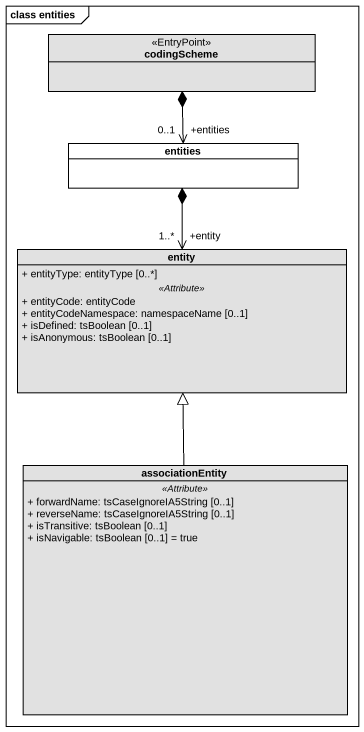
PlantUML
@startuml
mainframe class entities
hide circle
hide empty members
skinparam classAttributeIconSize 0
class codingScheme <<EntryPoint>> #E1E1E1
class entities #FFFFFF
class "entity" as entity_ #E1E1E1 {
  + entityType: entityType [0..*]
  .. <<Attribute>> ..
  + entityCode: entityCode
  + entityCodeNamespace: namespaceName [0..1]
  + isDefined: tsBoolean [0..1]
  + isAnonymous: tsBoolean [0..1]
}
class associationEntity #E1E1E1 {
  .. <<Attribute>> ..
  + forwardName: tsCaseIgnoreIA5String [0..1]
  + reverseName: tsCaseIgnoreIA5String [0..1]
  + isTransitive: tsBoolean [0..1]
  + isNavigable: tsBoolean [0..1] = true
}
entities "+entities\n0..1" <-up-* codingScheme
entity_ "+entity\n1..*" <-up-* entities
associationEntity -up-|> entity_
@enduml
